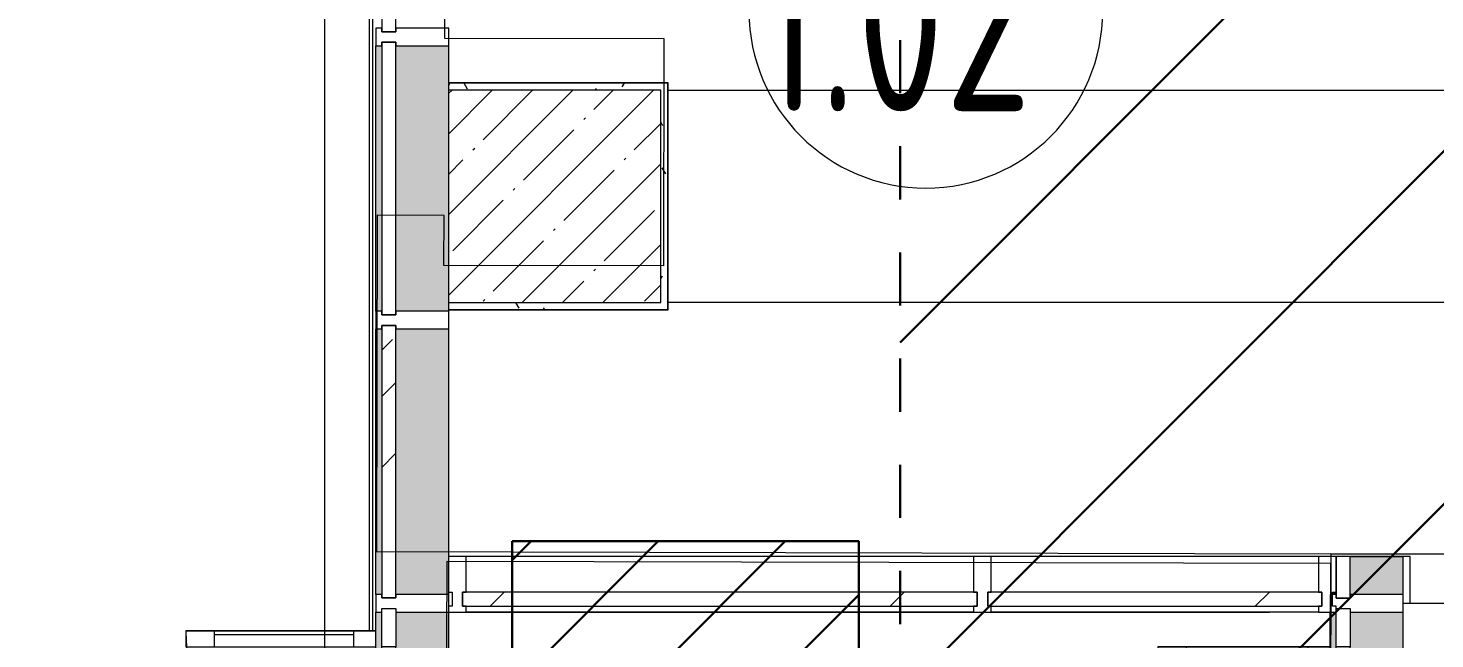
# Model space of a CAD drawing. Header units: millimetres. Extents: x -1113 to 415037, y -3642 to 354837.
# Drawn here: x 2936 to 6914, y 20514 to 22239 of the extents above; entities that cross this region are included whole.
import ezdxf

# ---------------------------------------------------------------- set-up
doc = ezdxf.new("R2010")
doc.units = ezdxf.units.MM
doc.linetypes.add('Штрих короткий', pattern=[600, 300, -300])
for name, color, linetype, lineweight in [('0) строит. леса', 20, 'Continuous', 30), ('A-AREA-BNDY', 7, 'Continuous', 5), ('A-AREA-IDEN', 7, 'Continuous', 9), ('A-DETL-GENF', 7, 'Continuous', 9), ('A-FLOR', 7, 'Continuous', 9), ('A-GLAZ-CURT', 7, 'Continuous', 9), ('A-GLAZ-CURT-1', 7, 'Continuous', 5), ('A-GLAZ-CURT-2', 7, 'Continuous', 20), ('A-GLAZ-CWMG', 7, 'Continuous', 9), ('A-GLAZ-CWMG-1', 7, 'Continuous', 20), ('I-WALL', 7, 'Continuous', 5), ('S-COLS', 7, 'Continuous', 9), ('S-COLS-1', 7, 'Continuous', 5), ('Оси', 7, 'Continuous', 9)]:
    doc.layers.add(name, color=color, linetype=linetype, lineweight=lineweight)
for name, color, linetype, lineweight, true_color in [('A-DOOR-1', 7, 'Continuous', 5, 0xc0c0c0), ('A-WALL-1', 9, 'Continuous', 5, 0x808080), ('A-WALL-FNSH-1', 9, 'Continuous', 5, 0x808080)]:
    doc.layers.add(name, color=color, linetype=linetype, lineweight=lineweight, true_color=true_color)
doc.styles.add('СПДС', font='ГОСТ тип А.ttf', dxfattribs={"width": 0.9})
pattern_1 = [(0, (64.7, -136.06), (243.84, 60.96), [20.117, -162.763, 20.117, -162.763, -975.36]), (0, (64.7, -136.06), (243.84, 60.96), [-365.76, 20.117, -345.643, 20.117, -162.763, -426.72]), (0, (64.7, -136.06), (243.84, 60.96), [-914.4, 20.117, -101.803, 20.117, -284.683]), (120, (156.14, -105.58), (-174.71291, 180.69163), [20.117, -162.763, 20.117, -162.763, -975.36]), (120, (156.14, -105.58), (-174.71291, 180.69163), [-365.76, 20.117, -345.643, 20.117, -162.763, -426.72]), (120, (156.14, -105.58), (-174.71291, 180.69163), [-914.4, 20.117, -101.803, 20.117, -284.683]), (240, (186.62, 16.34), (-69.12709, -241.65163), [20.117, -162.763, 20.117, -162.763, -975.36]), (240, (186.62, 16.34), (-69.12709, -241.65163), [-365.76, 20.117, -345.643, 20.117, -162.763, -426.72]), (240, (186.62, 16.34), (-69.12709, -241.65163), [-914.4, 20.117, -101.803, 20.117, -284.683])]

# ---------------------------------------------------------------- blocks, each defined once
blk = doc.blocks.new('Системная панель - Стекло - 40мм-V30-Объем проектирования 1 этажа')
at = {"layer": 'A-GLAZ-CURT-2'}
for p, q in [((385, 40), (-385, 40)), ((-385, 40), (-385, 0)), ((385, 0), (385, 40)), ((-385, 0), (385, 0))]:
    blk.add_line(p, q, dxfattribs=at)
blk = doc.blocks.new('Системная панель - Стекло - 40мм-23189506-Объем проектирования 1 этажа')
at = {"layer": 'A-GLAZ-CURT-1'}
h = blk.add_hatch(dxfattribs=at)
h.set_pattern_fill('FP_70', color=256, style=0, pattern_type=2)
h.set_pattern_definition([(45, (-5027.5, -20542), (-565.685, 565.685), [400, -1200]), (45, (-5427.5, -20742), (-565.685, 565.685), [1200, -400]), (45, (-4627.5, -20942), (-565.685, 565.685), [400, -1200])])
h.paths.add_polyline_path([(-467.9, 0), (727.5, 0), (727.5, 40), (-727.5, 40), (-727.5, 0), (-508.4, 0)])
at = {"layer": 'A-GLAZ-CURT-2'}
for p, q in [((727.5, 40), (-727.5, 40)), ((-727.5, 40), (-727.5, 0)), ((727.5, 0), (727.5, 40)), ((-727.5, 0), (727.5, 0))]:
    blk.add_line(p, q, dxfattribs=at)
blk = doc.blocks.new('Прямоугольный импост - Импост структурный с накладкой - 160мм-19877844-Объем проектирования 1 этажа')
at = {"layer": 'A-GLAZ-CWMG-1'}
for p, q in [((-50, 0), (-50, 17)), ((-50, 17), (0, 17)), ((-40, 0), (-50, 0)), ((-40, -40), (-40, 0)), ((0, 0), (-10, 0)), ((-10, 0), (-10, -40)), ((0, 7), (0, 0)), ((-50, -140), (-50, -40)), ((-50, -40), (-40, -40)), ((-10, -40), (0, -40)), ((0, -40), (0, -140)), ((0, -140), (-50, -140))]:
    blk.add_line(p, q, dxfattribs=at)
blk = doc.blocks.new('Прямоугольный импост - Импост структурный с накладкой - 190мм-24242608-Объем проектирования 1 этажа')
at = {"layer": 'A-GLAZ-CWMG'}
for points in [[(6760, 20775), (6760, 20882), (6610, 20882), (6610, 20775), (6640, 20775)], [(6560, 20775), (6570, 20775), (6570, 20782), (6560, 20782)]]:
    blk.add_hatch(color=256, dxfattribs=at).paths.add_polyline_path(points)
for p in [(6610, 20882), (6760, 20775)]:
    blk.add_line(p, (6760, 20882), dxfattribs=at)
blk = doc.blocks.new('Прямоугольный импост - Импост структурный с накладкой - 160мм-19877847-Объем проектирования 1 этажа')
at = {"layer": 'A-GLAZ-CWMG-1'}
for p, q in [((0, 17), (-50, 17)), ((-50, 17), (-50, 0)), ((-50, 0), (-40, 0)), ((-40, 0), (-40, -40)), ((-10, -40), (-10, 0)), ((-10, 0), (0, 0)), ((0, 0), (0, 17)), ((-40, -40), (-50, -40)), ((-50, -40), (-50, -140)), ((0, -40), (-10, -40)), ((0, -140), (0, -40)), ((-50, -140), (0, -140))]:
    blk.add_line(p, q, dxfattribs=at)
blk = doc.blocks.new('Прямоугольный импост - Импост структурный с накладкой - 160мм-23189503-Объем проектирования 1 этажа')
at = {"layer": 'A-GLAZ-CWMG'}
for p, q in [((5545, 20882), (4110, 20882)), ((5545, 20725), (4110, 20725))]:
    blk.add_line(p, q, dxfattribs=at)
blk = doc.blocks.new('Системная панель - Стекло - 40мм-23998919-Объем проектирования 1 этажа')
at = {"layer": 'A-GLAZ-CURT-1'}
h = blk.add_hatch(dxfattribs=at)
h.set_pattern_fill('FP_128', color=256, style=0, pattern_type=2)
h.set_pattern_definition([(135, (20950.1, -4071.1), (-565.685, -565.685), [400, -1200]), (135, (21150.1, -4471.1), (-565.685, -565.685), [1200, -400]), (135, (21350.1, -3671.1), (-565.685, -565.685), [400, -1200])])
h.paths.add_polyline_path([(385, 38.9), (385, 40), (-385, 38.9), (-385, 0), (385, 0), (385, 15)])
at = {"layer": 'A-GLAZ-CURT-2'}
for p, q in [((385, 40), (-385, 40)), ((-385, 40), (-385, 0)), ((385, 0), (385, 40)), ((-385, 0), (385, 0))]:
    blk.add_line(p, q, dxfattribs=at)
blk = doc.blocks.new('Прямоугольный импост - Импост структурный с накладкой - 190мм-23188961-Объем проектирования 1 этажа')
at = {"layer": 'A-GLAZ-CWMG'}
for points in [[(3871.1, 21150.1), (3871.1, 21525.1), (3854.1, 21525.1), (3854.1, 21150.1), (3861.1, 21150.1)], [(4031.1, 21150.1), (4061.1, 21150.1), (4060, 21525.1), (3911.1, 21525.1), (3911.1, 21150.1), (4006.1, 21150.1)]]:
    blk.add_hatch(color=256, dxfattribs=at).paths.add_polyline_path(points)
for p, q in [((3854.1, 21150.1), (3854.1, 21525.1)), ((4061.1, 21150.1), (4061.1, 21525.1))]:
    blk.add_line(p, q, dxfattribs=at)
blk = doc.blocks.new('Прямоугольный импост - Импост структурный с накладкой - 190мм-V108-Объем проектирования 1 этажа')
at = {"layer": 'A-GLAZ-CWMG-1'}
for p, q in [((-25, 0), (-25, 17)), ((-25, 17), (25, 17)), ((-15, 0), (-25, 0)), ((-15, -40), (-15, 0)), ((25, 0), (15, 0)), ((15, 0), (15, -40)), ((25, 17), (25, 0)), ((-25, -190), (-25, -40)), ((-25, -40), (-15, -40)), ((15, -40), (25, -40)), ((25, -40), (25, -190)), ((25, -190), (-25, -190))]:
    blk.add_line(p, q, dxfattribs=at)
blk = doc.blocks.new('Прямоугольный импост - Импост структурный с накладкой - 190мм-23190277-Объем проектирования 1 этажа')
at = {"layer": 'A-GLAZ-CWMG'}
for points in [[(3871.1, 19950.1), (3871.1, 20725.1), (3854.1, 20725.1), (3854.1, 19950.1), (3861.1, 19950.1)], [(4031.1, 19950.1), (4061.1, 19950.1), (4060, 20725.1), (3911.1, 20725), (3911.1, 19950.1), (4006.1, 19950.1)], [(3871.1, 19950.1), (3911.1, 19950.1), (3910, 20627.1), (3871.1, 20627.1), (3871.1, 20132.4)]]:
    blk.add_hatch(color=256, dxfattribs=at).paths.add_polyline_path(points)
for p, q in [((3854.1, 19950.1), (3854.1, 20725.1)), ((4061.1, 19950.1), (4061.1, 20725)), ((3871.1, 19950.1), (3871.1, 20627.1)), ((3911.1, 19950.1), (3911.1, 20627.1))]:
    blk.add_line(p, q, dxfattribs=at)
blk = doc.blocks.new('Системная панель - Стекло - 40мм-31929511-Объем проектирования 1 этажа')
at = {"layer": 'A-GLAZ-CURT-1'}
h = blk.add_hatch(dxfattribs=at)
h.set_pattern_fill('FP_129', color=256, style=0, pattern_type=2)
h.set_pattern_definition([(135, (20623.5, -6770), (-565.685, -565.685), [400, -1200]), (135, (20823.5, -7170), (-565.685, -565.685), [1200, -400]), (135, (21023.5, -6370), (-565.685, -565.685), [400, -1200])])
h.paths.add_polyline_path([(58.5, 16.2), (58.5, 40), (-58.5, 40), (-58.5, 0), (58.5, 0), (58.5, 11.7)])
at = {"layer": 'A-GLAZ-CURT-2'}
for p, q in [((58.5, 40), (-58.5, 40)), ((-58.5, 40), (-58.5, 0)), ((58.5, 0), (58.5, 40)), ((-58.5, 0), (58.5, 0))]:
    blk.add_line(p, q, dxfattribs=at)
blk = doc.blocks.new('Прямоугольный импост - Импост структурный с накладкой - 190мм-23188962-Объем проектирования 1 этажа')
at = {"layer": 'A-GLAZ-CWMG'}
for points in [[(3861.1, 20775.1), (3871.1, 20775.1), (3871.1, 21150.1), (3854.1, 21150.1), (3854.1, 20775.1)], [(4031.1, 20775.1), (4061.1, 20775.1), (4060, 21150.1), (3911.1, 21150.1), (3911.1, 20775.1), (4006.1, 20775.1)]]:
    blk.add_hatch(color=256, dxfattribs=at).paths.add_polyline_path(points)
for p, q in [((3854.1, 20775.1), (3854.1, 21150.1)), ((4061.1, 20882), (4061.1, 21150.1)), ((4061.1, 20775.1), (4061.1, 20782))]:
    blk.add_line(p, q, dxfattribs=at)
blk = doc.blocks.new('Прямоугольный импост - Импост структурный с накладкой - 190мм-V141-Объем проектирования 1 этажа')
at = {"layer": 'A-GLAZ-CWMG-1'}
for p, q in [((-25, 0), (-25, 17)), ((-25, 17), (25, 17)), ((-15, 0), (-25, 0)), ((-15, -40), (-15, 0)), ((25, 17), (25, 0)), ((-25, -190), (-25, -40)), ((-25, -40), (-15, -40)), ((25, -40), (25, -190)), ((25, -190), (-25, -190))]:
    blk.add_line(p, q, dxfattribs=at)
blk = doc.blocks.new('Системная панель - Стекло - 40мм-23770450-Объем проектирования 1 этажа')
at = {"layer": 'A-GLAZ-CURT-1'}
h = blk.add_hatch(dxfattribs=at)
h.set_pattern_fill('FP_143', color=256, style=0, pattern_type=2)
h.set_pattern_definition([(45, (-6257.5, -20542), (-565.685, 565.685), [400, -1200]), (45, (-6657.5, -20742), (-565.685, 565.685), [1200, -400]), (45, (-5857.5, -20942), (-565.685, 565.685), [400, -1200])])
h.paths.add_polyline_path([(-472.5, 0), (472.5, 0), (472.5, 40), (-472.5, 40), (-472.5, 28)])
at = {"layer": 'A-GLAZ-CURT-2'}
for p, q in [((472.5, 40), (-472.5, 40)), ((-472.5, 40), (-472.5, 0)), ((472.5, 0), (472.5, 40)), ((-472.5, 0), (472.5, 0))]:
    blk.add_line(p, q, dxfattribs=at)
blk = doc.blocks.new('Прямоугольный импост - Импост структурный с накладкой - 160мм-23770448-Объем проектирования 1 этажа')
at = {"layer": 'A-GLAZ-CWMG'}
for p, q in [((6520, 20882), (5595, 20882)), ((6520, 20725), (5595, 20725))]:
    blk.add_line(p, q, dxfattribs=at)
blk = doc.blocks.new('Прямоугольный импост - Импост структурный с накладкой - 160мм-19877843-Объем проектирования 1 этажа')
at = {"layer": 'A-GLAZ-CWMG-1'}
for p, q in [((-25, 0), (-25, 17)), ((-25, 17), (25, 17)), ((-15, 0), (-25, 0)), ((-15, -40), (-15, 0)), ((25, 0), (15, 0)), ((15, 0), (15, -40)), ((25, 17), (25, 0)), ((-25, -140), (-25, -40)), ((-25, -40), (-15, -40)), ((15, -40), (25, -40)), ((25, -40), (25, -140)), ((25, -140), (-25, -140))]:
    blk.add_line(p, q, dxfattribs=at)
blk = doc.blocks.new('BSC_Колонна _Прямоугольная - 600х600-V148-Объем проектирования 1 этажа')
at = {"layer": 'S-COLS-1'}
h = blk.add_hatch(dxfattribs=at)
h.set_pattern_fill('FP_154', color=256, style=0, pattern_type=2)
h.set_pattern_definition([(45, (-4360, -21900), (-114.0493, 114.0493), []), (45, (-4245.95, -21900), (-114.0493, 114.0493), [201.613, -40.323, 6.706, -33.617])])
h.paths.add_polyline_path([(-300, -300), (300, -300), (300, 300), (-300, 300), (-300, -180)])
for p, q in [((300, 300), (-300, 300)), ((-300, 300), (-300, -300)), ((300, -300), (300, 300)), ((-300, -300), (300, -300))]:
    blk.add_line(p, q, dxfattribs=at)
blk = doc.blocks.new('Прямоугольный импост - Импост структурный с накладкой - 190мм-32257698-Объем проектирования 1 этажа')
at = {"layer": 'A-GLAZ-CWMG'}
for points in [[(6560, 16025), (6570, 16025), (6570, 17725), (6553, 17725), (6553, 16025)], [(6760, 16025), (6760, 17725), (6610, 17725), (6610, 16025)], [(6570, 16123), (6610, 16123), (6610, 17627), (6570, 17627), (6570, 16699.3)]]:
    blk.add_hatch(color=256, dxfattribs=at).paths.add_polyline_path(points)
for p, q in [((6553, 16025), (6553, 17725)), ((6760, 16025), (6760, 17725)), ((6570, 16123), (6570, 17627)), ((6610, 16123), (6610, 17627))]:
    blk.add_line(p, q, dxfattribs=at)
blk = doc.blocks.new('Прямоугольный импост - Импост структурный с накладкой - 190мм-V155-Объем проектирования 1 этажа')
at = {"layer": 'A-GLAZ-CWMG-1'}
for p, q in [((-25, 0), (-25, 17)), ((-25, 17), (25, 17)), ((-15, 0), (-25, 0)), ((-15, -40), (-15, 0)), ((25, 17), (25, 0)), ((-25, -190), (-25, -40)), ((-25, -40), (-15, -40)), ((25, -40), (25, -190)), ((25, -190), (-25, -190))]:
    blk.add_line(p, q, dxfattribs=at)
blk = doc.blocks.new('Дверь_Витражная_остекление_ - ДВН_ДАО_Главный вход_1800 в свету 3-32257949-Объем проектирования 1 этажа')
at = {"layer": 'A-DETL-GENF'}
for p, q in [((-752, -504), (-752, -17)), ((-752, -17), (-752, -504)), ((-707, -504), (-707, -17)), ((-707, -504), (-707, -17)), ((815, -1000), (815, -17)), ((815, -17), (815, -1000)), ((860, -1000), (860, -17)), ((860, -1000), (860, -17)), ((-752, -80), (-707, -80)), ((-742, -424), (-742, -80)), ((-698, -424), (-698, -80)), ((806, -920), (806, -80)), ((860, -80), (815, -80)), ((850, -920), (850, -80)), ((-752, -424), (-707, -424)), ((-752, -504), (-707, -504)), ((-752, -504), (-707, -504)), ((860, -920), (815, -920)), ((860, -1000), (815, -1000)), ((815, -1000), (860, -1000))]:
    blk.add_line(p, q, dxfattribs=at)
at = {"layer": 'A-DOOR-1'}
for p, q in [((-860, 40), (-752, 40)), ((-860, 0), (-860, 40)), ((-752, 40), (-752, 0)), ((752, 40), (860, 40)), ((752, 0), (752, 40)), ((860, 40), (860, 0)), ((-752, 0), (-860, 0)), ((-752, -504), (-752, -17)), ((860, 0), (752, 0)), ((752, -1000), (752, -17))]:
    blk.add_line(p, q, dxfattribs=at)
for centre, radius, start, end in [((-752, 0), 504, 270, 358.0452), ((752, 0), 1000, 180.979, 270)]:
    blk.add_arc(centre, radius, start, end, dxfattribs=at)
blk = doc.blocks.new('Системная панель - Стекло - 40мм-V180-Объем проектирования 1 этажа')
at = {"layer": 'A-GLAZ-CURT-1'}
h = blk.add_hatch(dxfattribs=at)
h.set_pattern_fill('FP_167', color=256, style=0, pattern_type=2)
h.set_pattern_definition([(135, (21750.1, -4071.1), (-565.685, -565.685), [400, -1200]), (135, (21950.1, -4471.1), (-565.685, -565.685), [1200, -400]), (135, (22150.1, -3671.1), (-565.685, -565.685), [400, -1200])])
h.paths.add_polyline_path([(385, 0), (385, 40), (-385, 38.9), (-385, 0), (370.6, 0)])
at = {"layer": 'A-GLAZ-CURT-2'}
for p, q in [((385, 40), (-385, 40)), ((-385, 40), (-385, 0)), ((385, 0), (385, 40)), ((-385, 0), (385, 0))]:
    blk.add_line(p, q, dxfattribs=at)
blk = doc.blocks.new('Прямоугольный импост - Импост структурный с накладкой - 190мм-V181-Объем проектирования 1 этажа')
at = {"layer": 'A-GLAZ-CWMG'}
for points in [[(3871.1, 21575.1), (3871.1, 22325.1), (3854.1, 22325.1), (3854.1, 21575.1), (3861.1, 21575.1)], [(4061.1, 21575.1), (4060, 22325.1), (3911.1, 22325.1), (3911.1, 21575.1), (4060, 21575.1)]]:
    blk.add_hatch(color=256, dxfattribs=at).paths.add_polyline_path(points)
for p, q in [((3854.1, 21575.1), (3854.1, 22325.1)), ((4061.1, 22220), (4061.1, 22325.1)), ((4061.1, 21575.1), (4061.1, 21580))]:
    blk.add_line(p, q, dxfattribs=at)
blk = doc.blocks.new('Прямоугольный импост - Импост структурный с накладкой - 190мм-22862219-Объем проектирования 1 этажа')
at = {"layer": 'A-GLAZ-CWMG-1'}
for p, q in [((-25, 0), (-25, 17)), ((-25, 17), (25, 17)), ((-15, 0), (-25, 0)), ((-15, -40), (-15, 0)), ((25, 0), (15, 0)), ((15, 0), (15, -40)), ((25, 17), (25, 0)), ((-25, -190), (-25, -40)), ((-25, -40), (-15, -40)), ((15, -40), (25, -40)), ((25, -40), (25, -190)), ((25, -190), (-25, -190))]:
    blk.add_line(p, q, dxfattribs=at)
blk = doc.blocks.new('Прямоугольный импост - Импост структурный с накладкой - 170мм-23186685-Объем проектирования 1 этажа')
at = {"layer": 'A-GLAZ-CWMG'}
for p, q in [((3836.1, 20672.1), (3836.1, 27150.1)), ((3846.1, 20672.1), (3846.1, 27150.1))]:
    blk.add_line(p, q, dxfattribs=at)
blk = doc.blocks.new('Дверь_Витражная_СКБ_2Ст - ВН-1_ ДВН_ДАО_Главный вход_1800 в свету 3-31912953-Объем проектирования 1 этажа')
at = {"layer": 'A-DETL-GENF'}
for p, q in [((732, 40), (732, 0)), ((732, 40), (732, 0)), ((-822, -554), (-822, -17)), ((-822, -17), (-822, -554)), ((-777, -554), (-777, -17)), ((-777, -554), (-777, -17)), ((723, -1000), (723, -17)), ((723, -17), (723, -1000)), ((768, -1000), (768, -17)), ((768, -1000), (768, -17)), ((-822, -80), (-777, -80)), ((-812, -474), (-812, -80)), ((-768, -474), (-768, -80)), ((714, -920), (714, -80)), ((768, -80), (723, -80)), ((758, -920), (758, -80)), ((-822, -474), (-777, -474)), ((-822, -554), (-777, -554)), ((-822, -554), (-777, -554)), ((768, -920), (723, -920)), ((768, -1000), (723, -1000)), ((723, -1000), (768, -1000))]:
    blk.add_line(p, q, dxfattribs=at)
at = {"layer": 'A-DOOR-1'}
for p, q in [((-885, 40), (-777, 40)), ((-885, 0), (-885, 40)), ((-777, 40), (-777, 0)), ((777, 40), (885, 40)), ((777, 0), (777, 40)), ((885, 40), (885, 0)), ((-777, 0), (-885, 0)), ((-822, -554), (-822, -17)), ((732, -1000), (732, -17)), ((885, 0), (777, 0))]:
    blk.add_line(p, q, dxfattribs=at)
for centre, radius, start, end in [((-822, 0), 554, 270, 358.227), ((732, 0), 1000, 180.979, 270)]:
    blk.add_arc(centre, radius, start, end, dxfattribs=at)
blk = doc.blocks.new('Марка_Помещения - Номер-25198446-Объем проектирования 1 этажа')
at = {"layer": 'A-AREA-IDEN'}
for start, end in [(360, 180), (180, 360)]:
    blk.add_arc((0, 0), 2.5, start, end, dxfattribs=at)

msp = doc.modelspace()

# ---------------------------------------------------------------- hatches: boundary and pattern name
at = {"layer": '0) строит. леса', "linetype": 'Штрих короткий', "ltscale": 0.5}
h = msp.add_hatch(dxfattribs=at)
h.set_pattern_fill('ANSI31', color=256, scale=222)
h.paths.add_polyline_path([(12251.3, 25505.4), (5401.8, 25505.4), (5401.8, 15474.4), (12251.3, 15474.4)])
at = {"layer": '0) строит. леса'}
h = msp.add_hatch(dxfattribs=at)
h.set_pattern_fill('ANSI31', color=256, scale=80)
h.set_pattern_definition([(45, (8504.46, 164668.18), (-179.60512, 179.60512), [])])
h.paths.add_polyline_path([(4304.8, 20789.1), (4304.8, 18789.1), (5284.8, 18789.1), (5284.8, 20789.1)])
at = {"layer": 'I-WALL'}
h = msp.add_hatch(dxfattribs=at)
h.set_pattern_fill('FP_191', color=256, style=0, pattern_type=2)
h.set_pattern_definition(pattern_1)
h.paths.add_polyline_path([(4124.7, 22063.9), (4724.7, 22063.9), (4724, 22083.9), (4124.7, 22083.9)])
h = msp.add_hatch(dxfattribs=at)
h.set_pattern_fill('FP_191', color=256, style=0, pattern_type=2)
h.set_pattern_definition(pattern_1)
h.paths.add_polyline_path([(4744.7, 21463.9), (4744.7, 22083.9), (4724.7, 22083.9), (4724.7, 21463.9)])
h = msp.add_hatch(dxfattribs=at)
h.set_pattern_fill('FP_191', color=256, style=0, pattern_type=2)
h.set_pattern_definition(pattern_1)
h.paths.add_polyline_path([(4468, 21443.9), (4744.7, 21443.9), (4744.7, 21463.9), (4124.7, 21463.9), (4125.8, 21443.9)])

# ---------------------------------------------------------------- linework, layer by layer
at = {"layer": '0) строит. леса', "linetype": 'Штрих короткий', "ltscale": 0.5}
msp.add_lwpolyline([(12251.3, 25505.4), (5401.8, 25505.4), (5401.8, 15474.4), (12251.3, 15474.4)], close=True, dxfattribs=at)
at = {"layer": '0) строит. леса'}
msp.add_lwpolyline([(4304.8, 20789.1), (4304.8, 18789.1), (5284.8, 18789.1), (5284.8, 20789.1)], close=True, dxfattribs=at)
at = {"layer": 'A-AREA-BNDY', "flags": 128}
for points in [[(4112, 21709.9), (3923.1, 21710.3), (3920.8, 20760.3), (6619.7, 20754), (8938.7, 20748.5), (8944.2, 23097.5), (6324.2, 23103.7), (6329.8, 25493.7), (4120.8, 25498.9), (4113.1, 22210.9), (4734.1, 22209.4), (4732.6, 21567.4), (4111.6, 21568.9)], [(4697, 15329.5), (4696.6, 15188.5), (6196.6, 15185), (6206.6, 15184.9), (6207, 15324.9), (6212, 15324.9), (6212, 15325.9), (6607, 15325), (6619.6, 20726), (4119.9, 20731.9), (4110.5, 18460.1), (4725.3, 18458.6), (4723.8, 17817.4), (4107.8, 17818.9), (4097.4, 15330.9)]]:
    msp.add_lwpolyline(points, close=True, dxfattribs=at)
msp.add_lwpolyline([(9962.2, 20725.1), (8939.2, 20727.5), (8939.2, 20748.5), (6619.7, 20754), (6619.6, 20726), (6607.3, 15477.5)], dxfattribs=at)
at = {"layer": 'A-FLOR'}
for p, q in [((4744.7, 22083.9), (4125.8, 22083.9)), ((4744.7, 21443.9), (4744.7, 22083.9)), ((4744.7, 22063.9), (8954.7, 22063.9)), ((4125.8, 21443.9), (4744.7, 21443.9)), ((8954.7, 21463.9), (4744.7, 21463.9)), ((6844.7, 20745.9), (4125.9, 20745.9)), ((6844.7, 20613.9), (6844.7, 20745.9)), ((6824.7, 20613.9), (9794.7, 20613.9)), ((4125.9, 20588.9), (6446.8, 20588.9)), ((6617.7, 20588.9), (6617.7, 20490.9))]:
    msp.add_line(p, q, dxfattribs=at)
at = {"layer": 'A-WALL-1'}
for p, q in [((4125.8, 22083.9), (4124.7, 22083.9)), ((4124.7, 22083.9), (4124.7, 22063.9)), ((4124.7, 21463.9), (4124.7, 21443.9)), ((4124.7, 21443.9), (4125.8, 21443.9))]:
    msp.add_line(p, q, dxfattribs=at)
at = {"layer": 'A-WALL-FNSH-1'}
for p, q in [((4745.7, 22084.9), (4124.7, 22084.9)), ((4124.7, 22084.9), (4124.7, 22083.9)), ((4745.7, 21442.9), (4745.7, 22084.9)), ((4124.7, 21443.9), (4124.7, 21442.9)), ((4124.7, 21442.9), (4745.7, 21442.9))]:
    msp.add_line(p, q, dxfattribs=at)
at = {"layer": 'Оси'}
msp.add_lwpolyline([(3774.7, -2042.3), (3774.7, 2957.7), (3774.7, 22262), (3774.7, 27262)], dxfattribs=at)

# ---------------------------------------------------------------- block references
at = {"layer": 'A-AREA-IDEN', "xscale": 199.9999999999999, "yscale": 199.9999999999999, "zscale": 199.9999999999999}
msp.add_blockref('Марка_Помещения - Номер-25198446-Объем проектирования 1 этажа', (5474.7, 22287.3), dxfattribs=at)
at = {"layer": 'A-DOOR-1', "rotation": 269.9999999999999}
for name, p in [('Дверь_Витражная_СКБ_2Ст - ВН-1_ ДВН_ДАО_Главный вход_1800 в свету 3-31912953-Объем проектирования 1 этажа', (3935.8, 19714.1)), ('Дверь_Витражная_остекление_ - ДВН_ДАО_Главный вход_1800 в свету 3-32257949-Объем проектирования 1 этажа', (6634.7, 19738.9))]:
    msp.add_blockref(name, p, dxfattribs=at)
at = {"layer": 'A-GLAZ-CURT', "rotation": 269.9999999999999}
for name, p in [('Системная панель - Стекло - 40мм-V30-Объем проектирования 1 этажа', (3935.8, 22614.1)), ('Системная панель - Стекло - 40мм-V180-Объем проектирования 1 этажа', (3935.8, 21814.1)), ('Системная панель - Стекло - 40мм-23998919-Объем проектирования 1 этажа', (3935.8, 21014.1)), ('Системная панель - Стекло - 40мм-31929511-Объем проектирования 1 этажа', (6634.7, 20687.4))]:
    msp.add_blockref(name, p, dxfattribs=at)
at = {"layer": 'A-GLAZ-CURT'}
for name, p in [('Системная панель - Стекло - 40мм-23189506-Объем проектирования 1 этажа', (4892.2, 20605.9)), ('Системная панель - Стекло - 40мм-23770450-Объем проектирования 1 этажа', (6122.2, 20605.9))]:
    msp.add_blockref(name, p, dxfattribs=at)
at = {"layer": 'A-GLAZ-CWMG'}
for name, p in [('Прямоугольный импост - Импост структурный с накладкой - 170мм-23186685-Объем проектирования 1 этажа', (64.7, -136.1)), ('Прямоугольный импост - Импост структурный с накладкой - 190мм-V181-Объем проектирования 1 этажа', (64.7, -136.1)), ('Прямоугольный импост - Импост структурный с накладкой - 190мм-23188961-Объем проектирования 1 этажа', (64.7, -136.1)), ('Прямоугольный импост - Импост структурный с накладкой - 190мм-23188962-Объем проектирования 1 этажа', (64.7, -136.1)), ('Прямоугольный импост - Импост структурный с накладкой - 160мм-23189503-Объем проектирования 1 этажа', (64.7, -136.1)), ('Прямоугольный импост - Импост структурный с накладкой - 160мм-23770448-Объем проектирования 1 этажа', (64.7, -136.1)), ('Прямоугольный импост - Импост структурный с накладкой - 190мм-24242608-Объем проектирования 1 этажа', (64.7, -136.1)), ('Прямоугольный импост - Импост структурный с накладкой - 190мм-23190277-Объем проектирования 1 этажа', (64.7, -136.1)), ('Прямоугольный импост - Импост структурный с накладкой - 190мм-32257698-Объем проектирования 1 этажа', (64.7, 2863.9))]:
    msp.add_blockref(name, p, dxfattribs=at)
at = {"layer": 'A-GLAZ-CWMG', "extrusion": (0, 0, -1)}
for name, p, rotation in [('Прямоугольный импост - Импост структурный с накладкой - 190мм-22862219-Объем проектирования 1 этажа', (-3935.8, 22214.1), 270.0000000000001), ('Прямоугольный импост - Импост структурный с накладкой - 190мм-V108-Объем проектирования 1 этажа', (-3935.8, 21414.1), 270.0000000000001), ('Прямоугольный импост - Импост структурный с накладкой - 160мм-19877843-Объем проектирования 1 этажа', (-5634.7, 20605.9), 180), ('Прямоугольный импост - Импост структурный с накладкой - 160мм-19877844-Объем проектирования 1 этажа', (-6634.7, 20605.9), 180), ('Прямоугольный импост - Импост структурный с накладкой - 190мм-V141-Объем проектирования 1 этажа', (-3935.8, 20614.1), 270.0000000000001), ('Прямоугольный импост - Импост структурный с накладкой - 190мм-V155-Объем проектирования 1 этажа', (-6634.7, 20613.9), 270.0000000000001)]:
    msp.add_blockref(name, p, dxfattribs=dict(at, rotation=rotation))
at = {"layer": 'A-GLAZ-CWMG', "rotation": 180}
msp.add_blockref('Прямоугольный импост - Импост структурный с накладкой - 160мм-19877847-Объем проектирования 1 этажа', (4124.7, 20605.9), dxfattribs=at)
at = {"layer": 'S-COLS'}
msp.add_blockref('BSC_Колонна _Прямоугольная - 600х600-V148-Объем проектирования 1 этажа', (4424.7, 21763.9), dxfattribs=at)

# ---------------------------------------------------------------- texts
at = {"layer": 'A-AREA-IDEN', "insert": (4990.9, 22504.4), "char_height": 500, "width": 1212.151, "attachment_point": 1, "style": 'СПДС'}
msp.add_mtext('1.02', dxfattribs=at)

doc.saveas('drawing.dxf')
